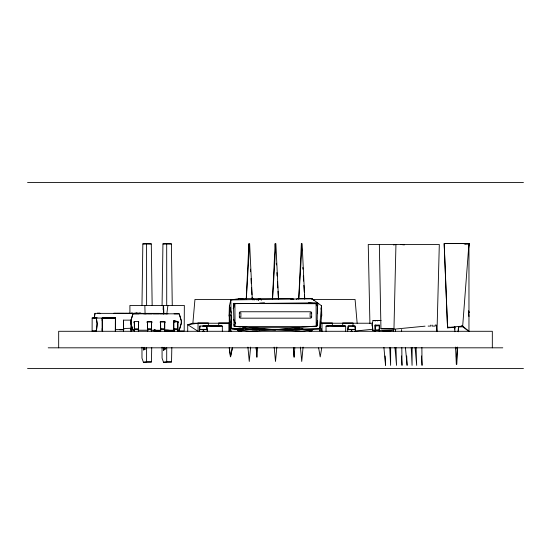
<?xml version="1.0" encoding="UTF-8"?>
<svg xmlns="http://www.w3.org/2000/svg" width="551" height="551" viewBox="0 0 551 551"><rect width="100%" height="100%" fill="white"/><g stroke="black" fill="none" stroke-linecap="round" stroke-linejoin="round"><path stroke-width="0.83" d="M123.41 320.145L123.431 331.289L123.41 320.145L131.117 320.138L131.097 331.289L131.262 324.463M147.503 329.953L147.503 331.289L147.475 330.662M173.765 329.953L173.765 331.289L173.73 330.662M229.264 331.55L229.264 315.041M372.993 320.496L380.645 320.51L372.993 320.496L372.104 324.587L372.965 330.696L375.527 330.703M375.148 330.304L375.148 331.289L375.128 325.999L379.377 325.173L379.226 330.304L375.148 330.304L375.135 325.793L375.155 325.021L379.377 325.173L379.233 331.289L379.246 330.862M134.375 329.953L134.368 331.282L134.348 330.683M141.972 347.192L141.972 358.143L143.425 362.276L146.594 361.835L146.614 347.736M162.07 347.192L162.07 358.143L163.53 362.276L166.698 361.835L166.719 347.736M390.652 347.44L390.618 365.375L389.757 347.44M412.12 347.44L412.065 365.375L411.225 347.44M102.272 331.013L102.279 317.982L102.355 331.082M138.515 330.579L138.418 331.289L138.446 321.536L134.341 321.543L133.728 322.108L134.375 323.299L134.368 331.289L134.354 330.641M151.573 321.536L151.959 322.066L151.546 323.292L151.539 331.289L151.573 321.536L147.468 321.543L147.048 322.053L147.503 323.285L147.496 331.289L147.468 321.543M160.63 324.918L160.63 331.289L160.596 321.543L164.701 321.536L165.086 322.066L164.673 323.292L164.666 331.289L164.701 321.536M177.821 330.641L177.808 331.289L177.835 321.536L173.744 320.689L173.758 331.289L173.744 320.689L178.221 322.066L177.801 323.292L177.808 331.289L177.828 330.662M384.991 330.304L384.984 331.289L384.97 330.862L389.082 330.855L389.068 331.289L389.061 330.304M141.972 305.454L142.84 243.907L146.594 243.7L151.291 243.907L152.159 305.454M162.07 305.454L162.938 243.907L166.691 243.7L171.389 243.907L172.263 305.454M229.264 314.958L229.402 305.874L230.835 299.93L239.12 298.676L253.377 298.642L260.051 298.773L261.346 299.992M317.452 313.733L317.569 306.907L316.095 303.704L314.573 303.243M151.566 330.07L151.546 331.289L151.566 330.634M164.701 330.07L164.673 331.289L164.701 330.634M317.672 322.335L316.494 326.419L317.052 325.937L317.486 302.83L233.321 303.677L235.008 303.505M146.594 361.835L151.435 361.966L151.725 347.454M166.698 361.835L171.533 361.966L171.829 347.454M154.941 329.388L154.893 331.289L154.886 329.774M375.128 325.999L375.155 325.021M379.35 244.492L380.948 328.74L393.958 329.188L395.949 244.492M437.012 331.433L439.312 244.492L368.247 244.492L369.914 323.589M115.586 328.61L115.483 331.082L115.421 317.989L113.781 317.851M457.557 347.178L456.793 364.349L456.318 355.76M458.246 331.723L458.48 326.571L458.156 331.723M246.242 298.966L248.894 243.632L249.3 250.443M272.483 298.966L275.135 243.632L275.541 250.443M298.718 298.966L301.369 243.632L301.783 250.443M138.439 330.662L138.411 331.289L138.418 323.292L138.831 322.066L138.446 321.536M102.149 320.53L102.286 317.982L103.953 317.851M457.296 347.178L456.338 364.349L455.574 347.178M231.296 320.372L231.551 316.191M246.311 298.966L249.631 243.632L252.282 298.966M272.552 298.966L275.865 243.632L278.517 298.966M298.794 298.966L302.106 243.632L304.758 298.966M448.941 326.915L447.55 327.866L444.168 243.59L468.963 243.59L462.682 326.089L462.764 326.757L468.963 331.406L468.963 243.59L444.168 243.59L447.55 327.866L455.16 327.308M231.544 315.633L230.346 330.972L229.264 315.275L229.402 305.874L230.835 311.377M256.904 357.117L256.181 347.695L256.904 357.117L257.627 347.695M294.096 357.117L293.373 347.695L294.096 357.117L294.819 347.695M468.632 247.84L468.963 243.59L464.004 243.831M258.543 300.192L258.667 298.642M205.337 325.565L205.289 326.116L205.337 325.565L219.753 325.703L219.753 326.116L205.289 325.703L219.753 325.703L211.247 325.951M328.671 325.565L328.623 326.123L328.671 325.565L343.087 325.71L343.087 326.123L328.623 325.71L343.087 325.71L334.581 325.951M250.602 347.109L249.259 361.463L247.922 347.109M276.836 347.109L275.5 361.463L274.164 347.109M303.078 347.109L301.741 361.463L300.398 347.109M317.052 325.937L275.603 329.739L319.456 328.616L321.557 305.819L312.024 298.732L230.835 299.93L231.379 328.286L232.123 328.926L275.5 329.842L249.286 331.289L231.799 328.754L242.881 329.14M163.158 309.586L163.557 305.454L163.888 313.96M199.614 329.464L199.944 326.02L206.721 326.02L207.08 329.464L206.721 326.02M347.874 329.464L348.211 326.02L354.982 326.02L355.34 329.464L354.989 326.02L348.218 326.02L347.86 329.464M199.593 329.464L199.951 326.02M468.632 246.125L468.963 243.59L464.768 243.824M166.801 313.96L167.924 305.454M94.235 318.395L94.979 313.367L159.549 313.374M321.736 347.895L320.221 356.896L318.636 347.895M94.193 318.037L94.999 313.402M321.44 316.632L321.736 314.945M317.204 322.982L317.631 320.586M317.686 321.247L316.632 326.185M320.909 309.152L321.557 305.819L321.736 315.11L319.973 331.068L319.759 328.527M96.198 331.082L97.128 323.595L96.177 317.982L92.155 317.989L92.107 331.02L96.198 331.082L92.244 331.234M156.952 330.793L155.1 330.793L157.2 330.69L155.106 330.793L155.885 330.793M179.227 330.214L181.32 323.058L181.341 320.648L179.22 313.829L174.082 313.822M233.417 307.541L234.898 303.532L316.095 303.704L316.198 326.454L237.612 326.557M155.334 330.793L155.816 330.69L155.224 330.69M252.771 299.882L253.377 298.642L254.142 300.088M311.659 317.032L310.998 318.168L239.995 318.175L239.341 317.032L239.341 312.899L240.036 311.756L311.005 311.763L311.659 312.899L311.659 317.032L310.11 317.032L310.11 312.899L311.659 312.899M233.121 308.34L234.134 306.99M115.269 331.247L115.448 317.982L112.907 317.851M131.93 313.216L132.55 313.216M160.637 323.285L160.183 322.053L160.596 321.543M319.456 328.616L320.744 327.08L320.358 322.239M375.458 320.441L374.962 320.957L376.367 320.441M207.272 329.367L207.272 331.289L207.272 329.367L199.4 329.367L199.4 331.289L199.4 329.367M347.757 331.192L347.667 329.367L355.54 329.367L355.54 331.289L355.54 329.367M389.33 330.793L389.729 330.793L388.221 330.793L389.04 330.793M144.817 347.364L143.956 347.447M164.921 347.364L164.06 347.447M157.069 330.793L156.842 330.793M237.825 299.634L239.12 298.676L244.851 299.434M156.518 330.69L157.173 330.793M163.681 349.72L165.059 348.914L164.253 348.473L163.606 350.099L165.266 348.742L163.606 347.764L164.067 348.39L163.681 350.099M163.606 350.099L165.266 349.086M385.149 330.793L386.299 330.793L384.853 330.793M243.273 330.083L241.145 331.289L238.308 329.388M296.273 299.324L297.499 298.642L312.21 298.697L313.891 300.398M312.782 329.65L309.855 331.289L307.685 330.083M310.585 330.896L312.796 329.718M139.196 313.216L140.34 313.319L139.747 313.216M388.944 330.793L388.476 330.793M389.206 330.793L389.647 330.793M385.046 330.793L384.963 330.69M256.89 299.937L260.051 298.773L261.27 299.978M131.234 313.216L132.805 313.216M379.191 320.441L379.556 320.441M222.342 326.116L220.786 325.6L204.256 325.6L202.699 326.116L222.342 326.116L222.342 331.289M326.04 331.289L326.04 326.123L327.59 325.607L344.12 325.607L345.67 326.123L345.67 331.289M92.155 317.996L97.128 317.851M155.816 330.69L155.623 330.793M389.158 330.793L389.495 330.69M193.077 323.23L187.712 324.691L187.712 331.289M139.995 313.319L140.45 313.216M115.586 320.53L115.455 317.982L102.286 317.982L104.828 317.851M96.177 317.982L96.783 317.851M233.321 303.677L234.967 303.319M230.828 314.945L229.264 315.275L230.084 322.61M138.136 313.216L137.605 313.216M173.744 322.294L177.835 321.536L178.221 322.066M135.994 313.216L136.62 313.216M311.177 329.794L302.162 331.289L275.603 329.594L287.395 328.961M467.31 243.859L468.963 243.59L464.851 243.831M198.043 323.23L187.712 324.691L198.043 331.289L198.043 322.92L208.374 322.92L208.374 325.648M295.205 329.181L291.066 329.739L275.603 329.739M102.872 318.058L102.355 318.574L102.355 330.566L102.741 331.061M299.537 328.63L291.059 329.739L275.603 329.594M393.345 244.913L396.72 244.492M131.765 313.216L131.269 313.216M143.425 362.276L151.435 361.966M163.53 362.276L171.533 361.966M165.755 330.538L167.428 330.366M354.713 331.11L372.6 329.25M393.958 329.188L425.041 326.171M447.612 327.528L462.682 326.089L468.963 331.406M136.049 313.319L137.165 313.216L135.484 313.216L140.96 313.216M302.933 328.671L291.059 329.739L318.733 329.174M115.421 317.989L102.314 317.996M465.636 243.831L468.963 243.59M458.535 327.06L462.764 326.757L461.586 325.724M259.555 303.084L264.494 302.788M142.84 243.907L151.291 243.907M162.938 243.907L171.389 243.907M147.461 329.464L151.539 329.291M160.596 329.464L164.666 329.291M173.723 329.464L177.794 329.291M123.479 328.499L131.097 328.258M375.148 330.008L379.226 329.973M134.341 321.543L134.368 328.919L138.418 328.919M27.55 182.519L523.45 182.519M237.77 299.469L194.944 299.469L192.878 323.23L229.037 323.23M311.728 299.469L355.078 299.469L357.144 323.23M239.341 312.899L240.89 312.899L240.89 317.032L239.341 317.032M97.375 313.216L99.958 313.216M113.892 313.216L116.096 313.216M116.543 313.216L119.987 313.216M120.338 313.216L122.901 313.216M123.293 313.216L124.664 313.216M125.284 313.216L127.536 313.216M128.066 313.216L130.318 313.216M133.721 313.216L135.085 313.216M143.487 313.746L147.496 313.746M148.178 313.746L152.035 313.746M153.247 313.746L159.149 313.746M159.9 313.746L163.688 313.746M164.591 313.746L167.924 313.746M375.079 320.441L377.662 320.441M378.489 320.441L380.066 320.441M380.383 320.441L381.113 320.441M322.018 323.23L372.6 323.23M233.376 303.346L234.072 326.185L240.332 327.012M326.04 326.123L345.67 326.123M428.134 326.089L429.649 326.089M430.386 326.089L430.813 326.089L430.813 325.056M250.106 327.673L299.062 327.673M380.948 328.74L393.813 328.74M138.411 329.291L134.375 329.291L134.368 328.919M199.496 329.464L207.176 329.464M355.443 329.464L347.667 329.367M115.373 329.594L123.858 329.567M130.677 329.588L133.211 329.567M119.615 329.774L122.887 329.774M123.148 329.774L123.837 329.774M130.862 329.774L132.116 329.774M234.072 326.185L275.5 329.739L245.443 329.229M138.962 313.801L132.97 313.795L130.89 320.427L130.924 323.389L132.936 330.201L134.651 330.207M138.094 330.221L148.364 330.207M150.946 330.214L160.747 330.29M164.363 330.29L174.082 330.207M177.512 330.214L179.227 330.207L181.272 323.651L181.313 320.964L179.227 313.822L132.963 313.808L130.862 320.964L130.904 323.644L132.956 330.221M378.93 330.696L393.414 330.71M382.614 330.793L384.481 330.793M386.706 330.793L387.814 330.793M389.936 330.793L390.996 330.793M154.645 330.972L160.424 330.972M164.549 330.972L167.594 330.972M168.82 330.972L173.944 330.972M177.353 330.972L184.186 330.972L184.344 305.454L129.891 305.454L129.933 313.113M96.604 331.082L96.342 330.566A23.121 23.121 0 0 0 96.342 318.574L96.342 318.058L114.994 318.079L115.379 318.574L115.379 324.567M202.651 331.192L204.228 331.192M350.911 331.192L352.488 331.192M48.212 347.819L502.787 347.819M27.55 368.481L523.45 368.481M107.817 317.851L112.452 317.989M154.452 330.703L160.224 330.703M252.186 331.185L257.227 331.192M295.467 331.192L299.661 331.199M147.048 322.053L151.959 322.066M160.183 322.053L165.086 322.066M375.135 325.793L379.246 325.813M260.134 298.794L258.219 298.642L292.719 298.642L293.883 299.324M231.379 328.286L275.5 329.739M236.834 329.36L237.88 330.655L239.561 330.717M243.273 327.452L245.829 327.583M262.166 329.016L275.5 329.842M173.765 328.568L177.808 328.919M160.637 328.568L164.673 328.919M147.503 328.568L151.546 328.919M254.128 329.209L259.941 329.739L252.268 328.671M378.806 320.441L379.667 320.441M400.949 244.492L404.324 244.913M308.615 302.747L316.095 303.704M242.895 327.37L244.596 327.604M243.122 327.356L244.754 327.59M167.228 330.008L169.04 330.304L168.971 331.289L166.595 330.855L165.934 329.422M156.794 330.793L156.388 330.793M237.88 330.655L240.332 331.13M290.308 298.931L292.677 299.469M316.302 305.213L317.899 305.64M385.032 330.69L385.418 330.793M132.543 313.319L132.474 313.319M107.996 317.851L108.423 317.982M97.754 313.216L100.124 313.739L99.579 313.216M317.486 302.83L318.292 304.118M233.521 319.249L235.711 323.857M377.49 320.441L377.662 320.957M231.716 317.397L230.993 314.993L231.723 324.009M233.886 324.587L234.368 326.185M231.213 313.161L229.402 305.874L230.249 311.398M372.972 330.703L372.104 324.601M468.667 311.15L468.963 312.637M468.667 310.888L468.963 312.52M229.264 347.888L230.628 356.766L232.364 347.895L230.401 356.779L229.264 347.826M230.532 326.681L231.076 331.571M468.619 313.305L468.963 316.55M436.909 331.509L436.351 325.056L435.221 325.056L435.221 326.089L432.149 326.089L432.149 325.056M405.426 347.44L407.093 365.375L406.693 355.98M415.068 347.44L416.694 365.375L416.074 347.44M383.909 347.44L385.542 365.375L385.156 355.98M343.039 325.565L343.087 326.123M219.704 325.565L219.753 326.116M393.269 328.651L393.497 331.213M394.95 347.44L396.548 365.375L395.955 347.44M229.485 318.065L229.264 314.773M320.951 321.846L321.095 323.554M321.522 328.665L321.736 331.227M401.383 355.98L402.016 365.375L401.81 347.44M421.432 355.98L422.045 365.375L421.873 347.44M302.802 267.469L302.898 269.17M303.312 275.982L303.615 281.086M303.87 285.342L304.276 292.154M304.434 294.709L304.689 298.966M276.306 263.213L276.409 264.914M276.864 272.573L277.07 275.982M277.428 281.94L277.787 287.897M277.986 291.3L278.448 298.966M250.423 269.17L250.574 271.726M250.987 278.53L251.29 283.641M251.545 287.897L251.952 294.709M252.11 297.264L252.206 298.966M454.837 329.147L454.692 326.571L454.885 331.723M455.835 347.178L455.932 348.893M163.172 305.454L163.633 313.96M351.552 329.367L351.648 331.289M203.285 329.367L203.388 331.289M102.149 328.61L102.252 331.082M258.378 298.642L258.433 300.178M160.603 330.634L160.63 331.289M395.356 329.505L395.411 331.213M144.844 305.454L145.085 313.96M160.637 329.291L160.623 327.273M401.61 329.505L401.631 331.213M234.898 303.532L235.05 326.557M166.691 243.7L166.719 305.454M146.594 243.7L146.621 305.454M492.325 347.819L492.325 331.289L58.675 331.289L58.675 347.819M353.012 326.454L353.012 322.92L342.681 322.92L342.681 325.648M344.12 325.607L344.12 326.123M332.349 325.648L332.349 322.92L322.018 322.92L322.018 331.289M327.59 325.607L327.59 326.123M311.687 329.677L311.687 331.289M229.037 331.289L229.037 322.92L218.706 322.92L218.706 325.648M220.786 325.6L220.786 326.116M204.256 325.6L204.256 326.116M154.108 329.808L154.108 331.289M134.472 329.808L134.472 331.289M169.04 330.304L168.971 331.289L169.047 330.304M145.161 349.086L143.501 350.099L143.969 349.458L143.501 347.764L145.161 349.086M144.844 348.948L144.148 349.341L144.148 348.473L144.844 348.948"/></g></svg>
